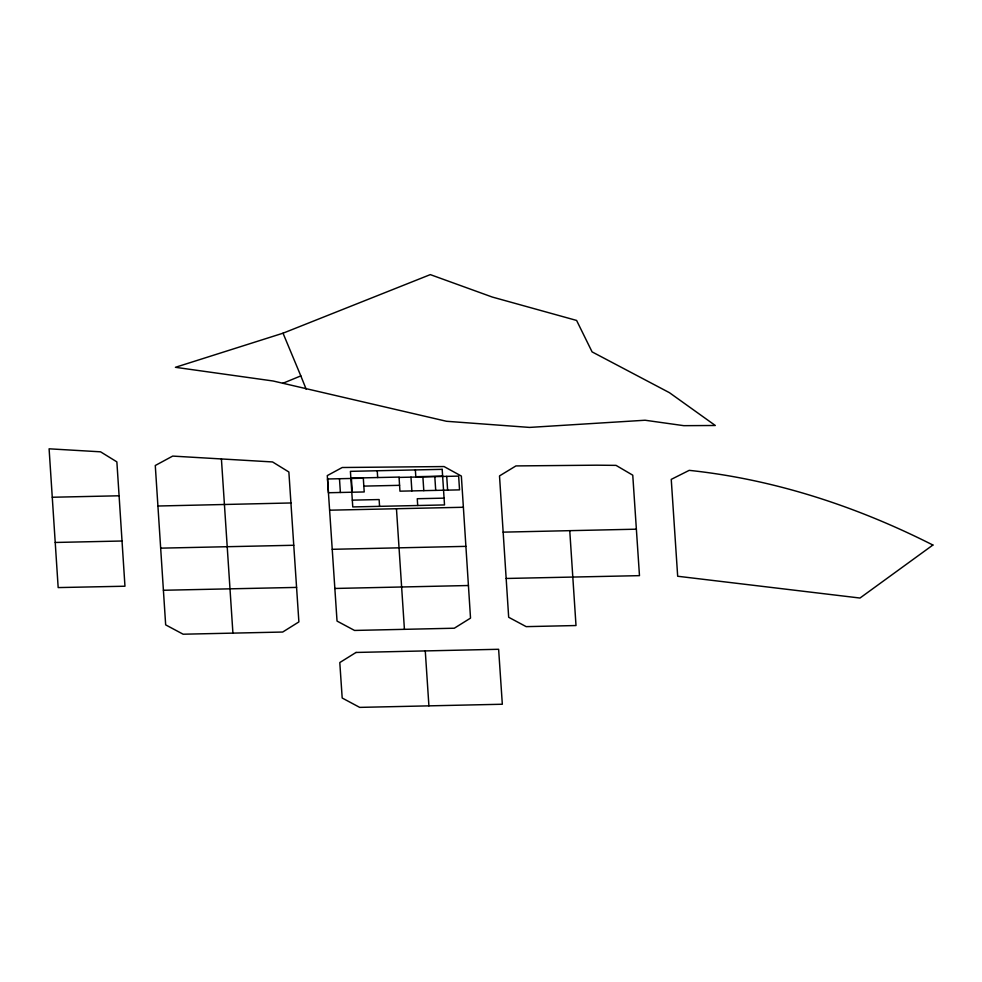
<?xml version="1.0" encoding="UTF-8"?>
<svg xmlns="http://www.w3.org/2000/svg" width="982" height="982" viewBox="0 0 982 982"><rect width="100%" height="100%" fill="white"/><g stroke="black" fill="none" stroke-linecap="round" stroke-linejoin="round"><path stroke-width="1.47" d="M282.62 383.385L300.823 375.897L283.025 333.193L175.422 367.305L273.094 380.991L446.491 421.278L529.556 427.416L645.088 420.235L683.816 425.672L715.301 425.488L669.429 392.677L592.085 351.887L576.594 320.439L492.264 297.043L430.312 274.616L283.025 333.193M157.918 506.012L290.93 502.968L298.884 621.913L282.693 632.04L183.143 634.212L165.663 624.871L155.279 465.505L172.685 456.09L272.554 461.945L288.868 471.998L290.93 502.968M350.869 478.136L399.036 477.08L399.956 491.172L459.539 489.871L458.643 476.11L399.06 477.412M442.624 476.123L415.803 476.712L415.361 469.924M363.315 478.197L327.558 478.983L328.467 492.743L364.212 491.957L363.291 477.866M363.831 486.115L399.576 485.329M52.279 497.248L119.092 495.787L124.96 586.217L58.171 587.58L49.1 448.811L100.545 451.818L116.87 461.871L119.092 495.787M352.305 500.145L379.126 499.556L379.568 506.344M444.073 498.144L417.252 498.721L417.706 505.509M329.621 510.198L463.381 507.264L470.525 618.12L454.298 628.222L354.539 630.444L337.035 621.078L327.288 475.595L342.227 467.506L444.048 466.56L461.356 476.049L463.381 507.264M503.152 532.146L636.373 529.188M55.238 542.469L121.989 541.008M160.68 548.152L293.765 545.268M332.247 549.306L465.91 546.36M506.147 578.472L639.478 575.648L632.764 475.19L616.033 465.37L596.675 465.186L515.931 465.922L499.507 475.914L508.676 617.273L526.18 626.639L576.004 625.534L569.756 530.685M163.405 590.268L296.589 587.408M334.85 588.463L468.439 585.518M300.823 375.897L306.2 389.24M446.724 476.368L447.62 490.128M434.805 476.626L435.713 490.386M422.886 476.896L423.794 490.656M425.267 650.906L428.913 705.862M410.979 477.154L411.875 490.914M396.458 508.725L404.424 629.327M377.235 470.759L377.677 477.547M351.396 478.455L352.293 492.215M339.477 478.713L340.386 492.473M221.416 458.95L232.918 633.132M932.9 545.035L859.987 598.038L677.678 576.25L671.246 479.376L689.217 470.353C774.417 479.339 856.648 506.43 932.9 545.035M356.024 652.453L339.797 662.555L342.19 698.018L359.694 707.384L502.33 704.241L498.623 649.286L356.024 652.453M442.182 469.335L350.414 471.348L352.759 506.933L444.515 504.932L442.182 469.335"/></g></svg>
